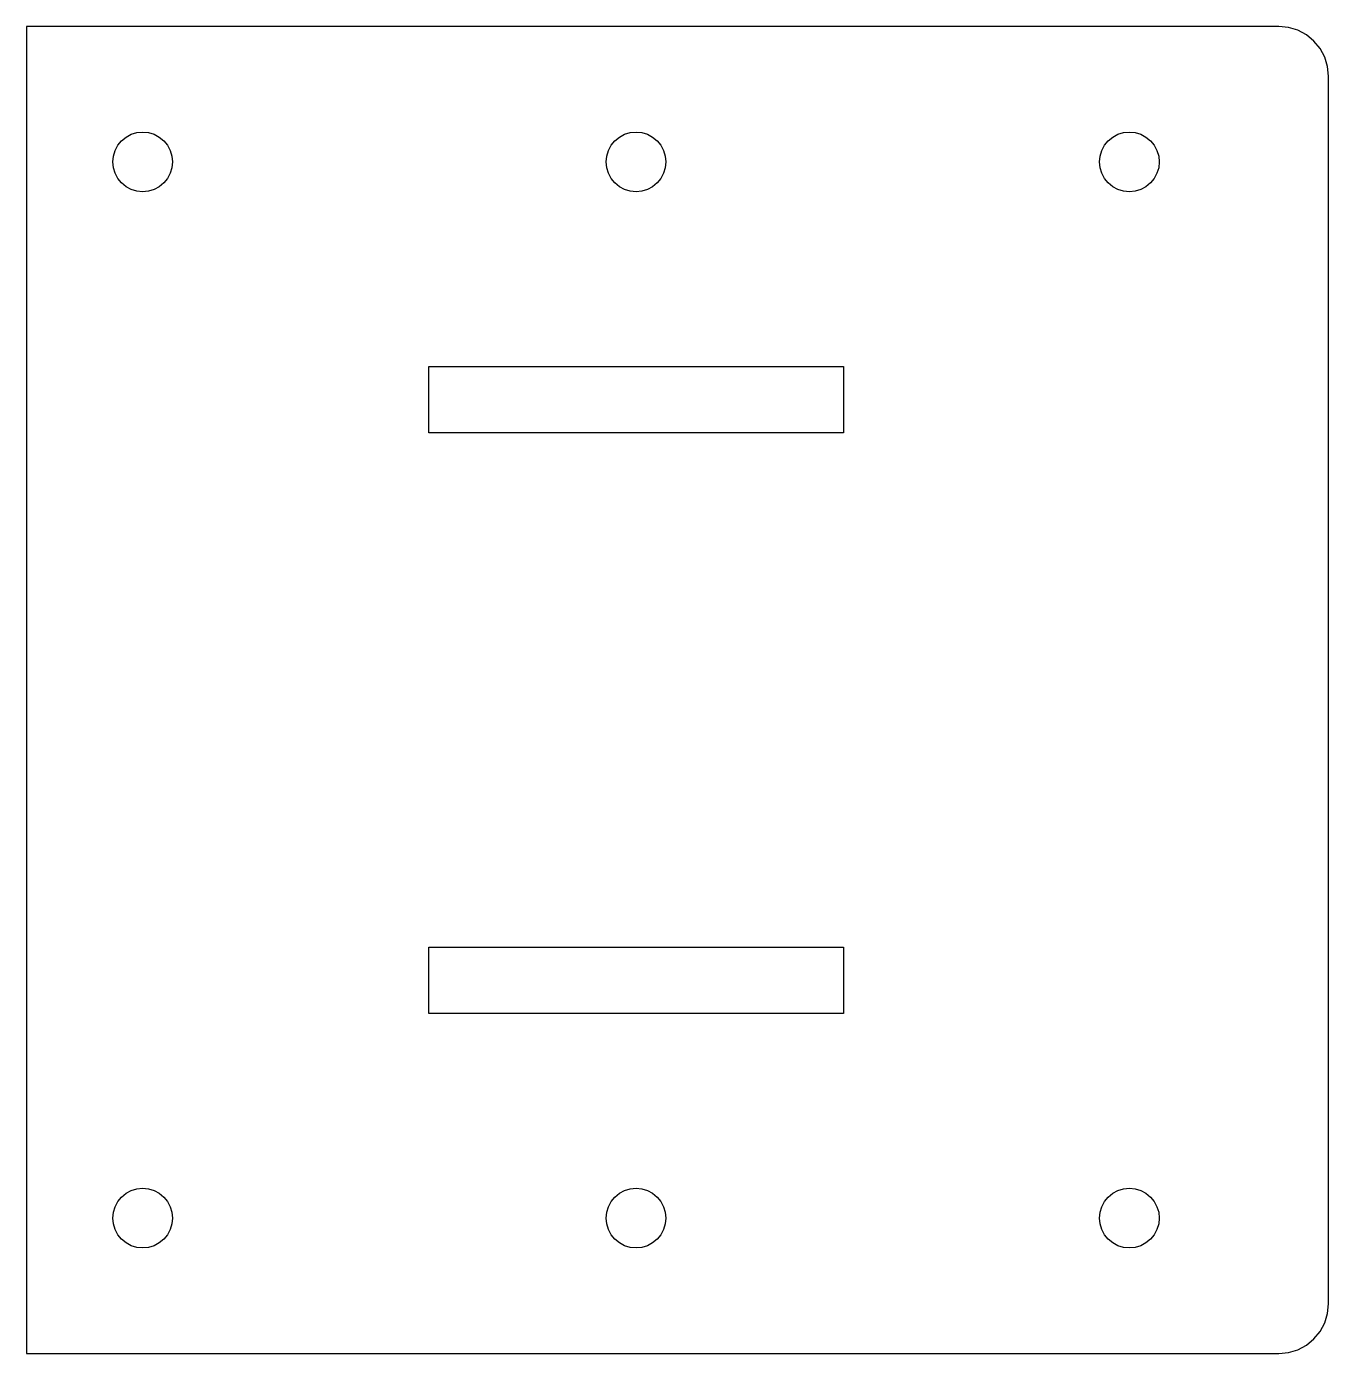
# Model space of a CAD drawing. Header units: metres. Extents: x 5 to 83.5, y 0 to 80.
import ezdxf

# ---------------------------------------------------------------- set-up
doc = ezdxf.new("R2010")
doc.units = ezdxf.units.M

msp = doc.modelspace()

# ---------------------------------------------------------------- linework, layer by layer
for p, q in [((80.4865, 80), (5, 80)), ((5, 80), (5, 0)), ((81.0718, 79.9424), (80.4865, 80)), ((81.6346, 79.7716), (81.0718, 79.9424)), ((82.1532, 79.4944), (81.6346, 79.7716)), ((82.6078, 79.1213), (82.1532, 79.4944)), ((82.9809, 78.6667), (82.6078, 79.1213)), ((83.2581, 78.148), (82.9809, 78.6667)), ((83.4289, 77.5853), (83.2581, 78.148)), ((83.4865, 77), (83.4289, 77.5853)), ((83.4865, 3), (83.4865, 77)), ((11.3112, 73.503), (11.6488, 73.6054)), ((11.6488, 73.6054), (12, 73.64)), ((12, 73.64), (12.3512, 73.6054)), ((12.3512, 73.6054), (12.6888, 73.503)), ((41.0544, 73.503), (41.3921, 73.6054)), ((41.3921, 73.6054), (41.7433, 73.64)), ((41.7433, 73.64), (42.0944, 73.6054)), ((42.0944, 73.6054), (42.4321, 73.503)), ((70.7977, 73.503), (71.1354, 73.6054)), ((71.1354, 73.6054), (71.4865, 73.64)), ((71.4865, 73.64), (71.8377, 73.6054)), ((71.8377, 73.6054), (72.1753, 73.503)), ((10.337, 72.5288), (10.5034, 72.84)), ((10.5034, 72.84), (10.7272, 73.1128)), ((10.7272, 73.1128), (11, 73.3366)), ((11, 73.3366), (11.3112, 73.503)), ((12.6888, 73.503), (13, 73.3366)), ((13, 73.3366), (13.2728, 73.1128)), ((13.2728, 73.1128), (13.4966, 72.84)), ((13.4966, 72.84), (13.663, 72.5288)), ((40.0803, 72.5288), (40.2466, 72.84)), ((40.2466, 72.84), (40.4705, 73.1128)), ((40.4705, 73.1128), (40.7432, 73.3366)), ((40.7432, 73.3366), (41.0544, 73.503)), ((42.4321, 73.503), (42.7433, 73.3366)), ((42.7433, 73.3366), (43.016, 73.1128)), ((43.016, 73.1128), (43.2399, 72.84)), ((43.2399, 72.84), (43.4062, 72.5288)), ((69.8235, 72.5288), (69.9899, 72.84)), ((69.9899, 72.84), (70.2137, 73.1128)), ((70.2137, 73.1128), (70.4865, 73.3366)), ((70.4865, 73.3366), (70.7977, 73.503)), ((72.1753, 73.503), (72.4865, 73.3366)), ((72.4865, 73.3366), (72.7593, 73.1128)), ((72.7593, 73.1128), (72.9832, 72.84)), ((72.9832, 72.84), (73.1495, 72.5288)), ((10.2, 71.84), (10.2346, 72.1911)), ((10.2346, 72.1911), (10.337, 72.5288)), ((13.663, 72.5288), (13.7654, 72.1911)), ((13.7654, 72.1911), (13.8, 71.84)), ((39.9433, 71.84), (39.9778, 72.1911)), ((39.9778, 72.1911), (40.0803, 72.5288)), ((43.4062, 72.5288), (43.5087, 72.1911)), ((43.5087, 72.1911), (43.5432, 71.84)), ((69.6865, 71.84), (69.7211, 72.1911)), ((69.7211, 72.1911), (69.8235, 72.5288)), ((73.1495, 72.5288), (73.2519, 72.1911)), ((73.2519, 72.1911), (73.2865, 71.84)), ((10.2346, 71.4888), (10.2, 71.84)), ((10.337, 71.1512), (10.2346, 71.4888)), ((13.7654, 71.4888), (13.663, 71.1512)), ((13.8, 71.84), (13.7654, 71.4888)), ((39.9778, 71.4888), (39.9433, 71.84)), ((40.0803, 71.1512), (39.9778, 71.4888)), ((43.5087, 71.4888), (43.4062, 71.1512)), ((43.5432, 71.84), (43.5087, 71.4888)), ((69.7211, 71.4888), (69.6865, 71.84)), ((69.8235, 71.1512), (69.7211, 71.4888)), ((73.2519, 71.4888), (73.1495, 71.1512)), ((73.2865, 71.84), (73.2519, 71.4888)), ((10.5034, 70.84), (10.337, 71.1512)), ((10.7272, 70.5672), (10.5034, 70.84)), ((11, 70.3434), (10.7272, 70.5672)), ((13.2728, 70.5672), (13, 70.3434)), ((13.4966, 70.84), (13.2728, 70.5672)), ((13.663, 71.1512), (13.4966, 70.84)), ((40.2466, 70.84), (40.0803, 71.1512)), ((40.4705, 70.5672), (40.2466, 70.84)), ((40.7432, 70.3434), (40.4705, 70.5672)), ((43.016, 70.5672), (42.7433, 70.3434)), ((43.2399, 70.84), (43.016, 70.5672)), ((43.4062, 71.1512), (43.2399, 70.84)), ((69.9899, 70.84), (69.8235, 71.1512)), ((70.2137, 70.5672), (69.9899, 70.84)), ((70.4865, 70.3434), (70.2137, 70.5672)), ((72.7593, 70.5672), (72.4865, 70.3434)), ((72.9832, 70.84), (72.7593, 70.5672)), ((73.1495, 71.1512), (72.9832, 70.84)), ((11.3112, 70.177), (11, 70.3434)), ((11.6488, 70.0746), (11.3112, 70.177)), ((12, 70.04), (11.6488, 70.0746)), ((12.3512, 70.0746), (12, 70.04)), ((12.6888, 70.177), (12.3512, 70.0746)), ((13, 70.3434), (12.6888, 70.177)), ((41.0544, 70.177), (40.7432, 70.3434)), ((41.3921, 70.0746), (41.0544, 70.177)), ((41.7433, 70.04), (41.3921, 70.0746)), ((42.0944, 70.0746), (41.7433, 70.04)), ((42.4321, 70.177), (42.0944, 70.0746)), ((42.7433, 70.3434), (42.4321, 70.177)), ((70.7977, 70.177), (70.4865, 70.3434)), ((71.1354, 70.0746), (70.7977, 70.177)), ((71.4865, 70.04), (71.1354, 70.0746)), ((71.8377, 70.0746), (71.4865, 70.04)), ((72.1753, 70.177), (71.8377, 70.0746)), ((72.4865, 70.3434), (72.1753, 70.177)), ((29.2433, 55.5), (29.2433, 59.5)), ((29.2433, 59.5), (54.2433, 59.5)), ((54.2433, 59.5), (54.2433, 55.5)), ((54.2433, 55.5), (29.2433, 55.5)), ((29.2433, 20.5), (29.2433, 24.5)), ((29.2433, 24.5), (54.2433, 24.5)), ((54.2433, 24.5), (54.2433, 20.5)), ((54.2433, 20.5), (29.2433, 20.5)), ((10.7272, 9.43277), (11, 9.65663)), ((11, 9.65663), (11.3112, 9.82297)), ((11.3112, 9.82297), (11.6488, 9.9254)), ((11.6488, 9.9254), (12, 9.95998)), ((12, 9.95998), (12.3512, 9.9254)), ((12.3512, 9.9254), (12.6888, 9.82297)), ((12.6888, 9.82297), (13, 9.65663)), ((13, 9.65663), (13.2728, 9.43277)), ((40.4705, 9.43277), (40.7432, 9.65663)), ((40.7432, 9.65663), (41.0544, 9.82297)), ((41.0544, 9.82297), (41.3921, 9.9254)), ((41.3921, 9.9254), (41.7433, 9.95998)), ((41.7433, 9.95998), (42.0944, 9.9254)), ((42.0944, 9.9254), (42.4321, 9.82297)), ((42.4321, 9.82297), (42.7433, 9.65663)), ((42.7433, 9.65663), (43.016, 9.43277)), ((70.2137, 9.43277), (70.4865, 9.65663)), ((70.4865, 9.65663), (70.7977, 9.82297)), ((70.7977, 9.82297), (71.1354, 9.9254)), ((71.1354, 9.9254), (71.4865, 9.95998)), ((71.4865, 9.95998), (71.8377, 9.9254)), ((71.8377, 9.9254), (72.1753, 9.82297)), ((72.1753, 9.82297), (72.4865, 9.65663)), ((72.4865, 9.65663), (72.7593, 9.43277)), ((10.2346, 8.51114), (10.337, 8.84882)), ((10.337, 8.84882), (10.5034, 9.16)), ((10.5034, 9.16), (10.7272, 9.43277)), ((13.2728, 9.43277), (13.4966, 9.16)), ((13.4966, 9.16), (13.663, 8.84882)), ((13.663, 8.84882), (13.7654, 8.51114)), ((39.9778, 8.51114), (40.0803, 8.84882)), ((40.0803, 8.84882), (40.2466, 9.16)), ((40.2466, 9.16), (40.4705, 9.43277)), ((43.016, 9.43277), (43.2399, 9.16)), ((43.2399, 9.16), (43.4062, 8.84882)), ((43.4062, 8.84882), (43.5087, 8.51114)), ((69.7211, 8.51114), (69.8235, 8.84882)), ((69.8235, 8.84882), (69.9899, 9.16)), ((69.9899, 9.16), (70.2137, 9.43277)), ((72.7593, 9.43277), (72.9832, 9.16)), ((72.9832, 9.16), (73.1495, 8.84882)), ((73.1495, 8.84882), (73.2519, 8.51114)), ((10.2, 8.15999), (10.2346, 8.51114)), ((10.2346, 7.80884), (10.2, 8.15999)), ((13.7654, 8.51114), (13.8, 8.15999)), ((13.8, 8.15999), (13.7654, 7.80884)), ((39.9433, 8.15999), (39.9778, 8.51114)), ((39.9778, 7.80884), (39.9433, 8.15999)), ((43.5087, 8.51114), (43.5432, 8.15999)), ((43.5432, 8.15999), (43.5087, 7.80884)), ((69.6865, 8.15999), (69.7211, 8.51114)), ((69.7211, 7.80884), (69.6865, 8.15999)), ((73.2519, 8.51114), (73.2865, 8.15999)), ((73.2865, 8.15999), (73.2519, 7.80884)), ((10.337, 7.47116), (10.2346, 7.80884)), ((10.5034, 7.15997), (10.337, 7.47116)), ((13.663, 7.47116), (13.4966, 7.15997)), ((13.7654, 7.80884), (13.663, 7.47116)), ((40.0803, 7.47116), (39.9778, 7.80884)), ((40.2466, 7.15997), (40.0803, 7.47116)), ((43.4062, 7.47116), (43.2399, 7.15997)), ((43.5087, 7.80884), (43.4062, 7.47116)), ((69.8235, 7.47116), (69.7211, 7.80884)), ((69.9899, 7.15997), (69.8235, 7.47116)), ((73.1495, 7.47116), (72.9832, 7.15997)), ((73.2519, 7.80884), (73.1495, 7.47116)), ((10.7272, 6.88721), (10.5034, 7.15997)), ((11, 6.66335), (10.7272, 6.88721)), ((11.3112, 6.49701), (11, 6.66335)), ((11.6488, 6.39458), (11.3112, 6.49701)), ((12.6888, 6.49701), (12.3512, 6.39458)), ((13, 6.66335), (12.6888, 6.49701)), ((13.2728, 6.88721), (13, 6.66335)), ((13.4966, 7.15997), (13.2728, 6.88721)), ((40.4705, 6.88721), (40.2466, 7.15997)), ((40.7432, 6.66335), (40.4705, 6.88721)), ((41.0544, 6.49701), (40.7432, 6.66335)), ((41.3921, 6.39458), (41.0544, 6.49701)), ((42.4321, 6.49701), (42.0944, 6.39458)), ((42.7433, 6.66335), (42.4321, 6.49701)), ((43.016, 6.88721), (42.7433, 6.66335)), ((43.2399, 7.15997), (43.016, 6.88721)), ((70.2137, 6.88721), (69.9899, 7.15997)), ((70.4865, 6.66335), (70.2137, 6.88721)), ((70.7977, 6.49701), (70.4865, 6.66335)), ((71.1354, 6.39458), (70.7977, 6.49701)), ((72.1753, 6.49701), (71.8377, 6.39458)), ((72.4865, 6.66335), (72.1753, 6.49701)), ((72.7593, 6.88721), (72.4865, 6.66335)), ((72.9832, 7.15997), (72.7593, 6.88721)), ((12, 6.36), (11.6488, 6.39458)), ((12.3512, 6.39458), (12, 6.36)), ((41.7433, 6.36), (41.3921, 6.39458)), ((42.0944, 6.39458), (41.7433, 6.36)), ((71.4865, 6.36), (71.1354, 6.39458)), ((71.8377, 6.39458), (71.4865, 6.36)), ((83.2581, 1.85196), (83.4289, 2.41473)), ((83.4289, 2.41473), (83.4865, 3)), ((82.9809, 1.3333), (83.2581, 1.85196)), ((82.1532, 0.5056), (82.6078, 0.87869)), ((82.6078, 0.87869), (82.9809, 1.3333)), ((5, 0), (80.4865, 0)), ((80.4865, 0), (81.0718, 0.05765)), ((81.0718, 0.05765), (81.6346, 0.22836)), ((81.6346, 0.22836), (82.1532, 0.5056))]:
    msp.add_line(p, q)

doc.saveas('drawing.dxf')
